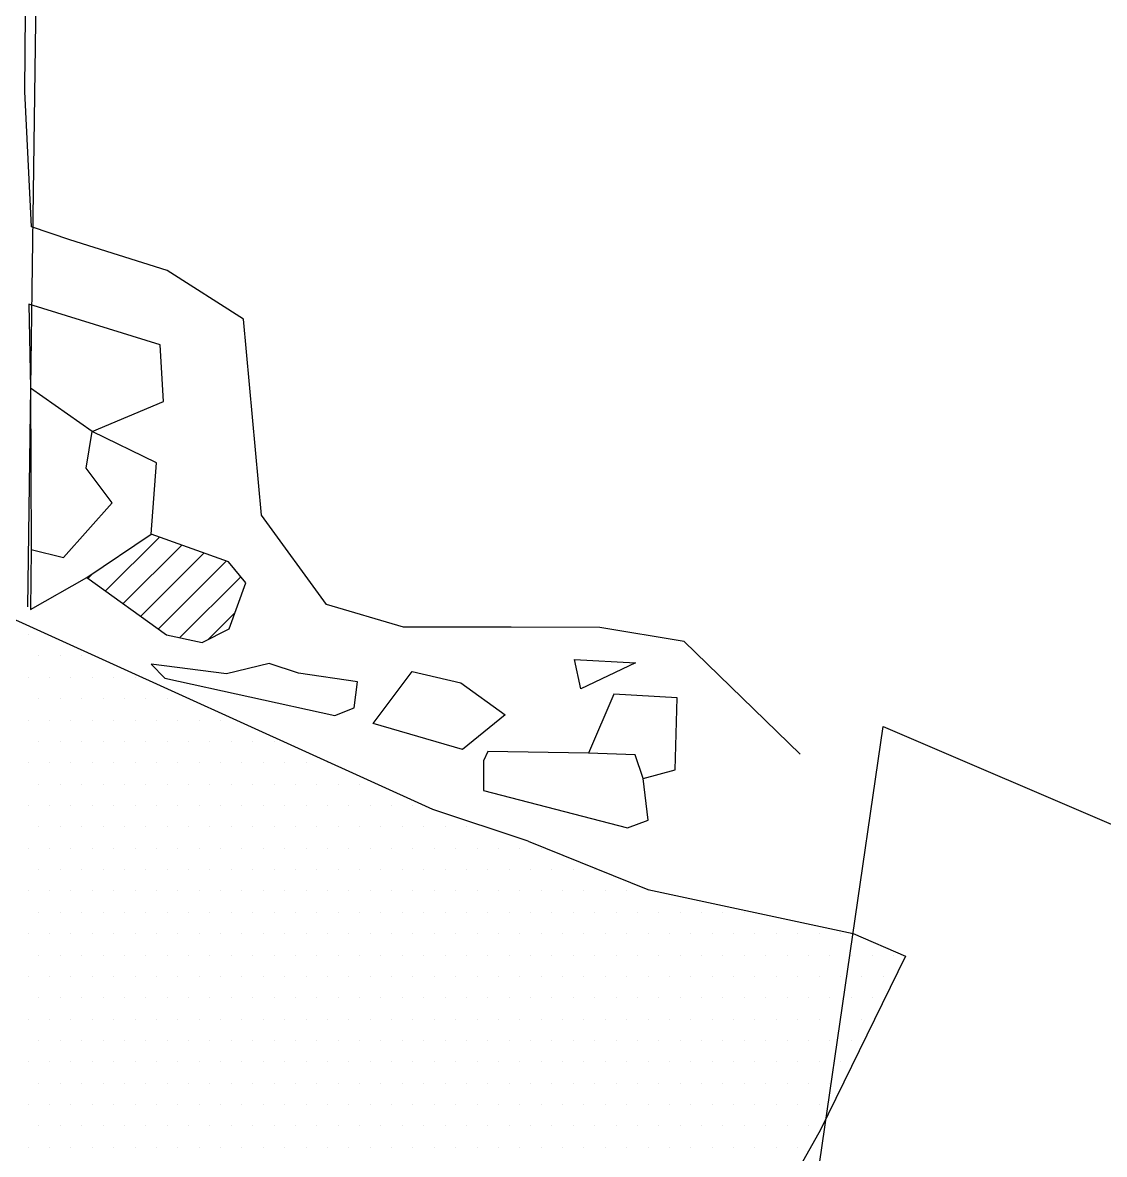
# Model space of a CAD drawing. Header units: metres. Extents: x 3.7 to 6.37, y -20.79 to -16.93.
# Drawn here: x 4.284 to 4.917, y -18.854 to -18.192 of the extents above; entities that cross this region are included whole.
import ezdxf

# ---------------------------------------------------------------- set-up
doc = ezdxf.new("R2010")
doc.units = ezdxf.units.M
doc.header["$LTSCALE"] = 25
doc.header["$MEASUREMENT"] = 0
doc.linetypes.add('STRICHPUNKTX2', pattern=[2, 1, -0.5, 0, -0.5])
doc.layers.get('0').update_dxf_attribs({"linetype": 'CONTINUOUS'})
for name, color, linetype in [('BEFUND', 1, 'CONTINUOUS'), ('FEUER', 1, 'CONTINUOUS'), ('GRABUNGSGRENZE', 3, 'STRICHPUNKTX2'), ('STEINE', 4, 'CONTINUOUS'), ('STEINESCHRAFF', 4, 'CONTINUOUS')]:
    doc.layers.add(name, color=color, linetype=linetype)

# ---------------------------------------------------------------- blocks, each defined once
blk = doc.blocks.new('*X10')
at = {"color": 0}
for p, q in [((428.75, -1855), (428.75, -1855)), ((429.375, -1856.25), (429.375, -1856.25)), ((430.625, -1856.25), (430.625, -1856.25)), ((431.875, -1856.25), (431.875, -1856.25)), ((428.75, -1857.5), (428.75, -1857.5)), ((430, -1857.5), (430, -1857.5)), ((431.25, -1857.5), (431.25, -1857.5)), ((432.5, -1857.5), (432.5, -1857.5)), ((433.75, -1857.5), (433.75, -1857.5)), ((435, -1857.5), (435, -1857.5)), ((429.375, -1858.75), (429.375, -1858.75)), ((430.625, -1858.75), (430.625, -1858.75)), ((431.875, -1858.75), (431.875, -1858.75)), ((433.125, -1858.75), (433.125, -1858.75)), ((434.375, -1858.75), (434.375, -1858.75)), ((435.625, -1858.75), (435.625, -1858.75)), ((436.875, -1858.75), (436.875, -1858.75)), ((438.125, -1858.75), (438.125, -1858.75)), ((428.75, -1860), (428.75, -1860)), ((430, -1860), (430, -1860)), ((431.25, -1860), (431.25, -1860)), ((432.5, -1860), (432.5, -1860)), ((433.75, -1860), (433.75, -1860)), ((435, -1860), (435, -1860)), ((436.25, -1860), (436.25, -1860)), ((437.5, -1860), (437.5, -1860)), ((438.75, -1860), (438.75, -1860)), ((440, -1860), (440, -1860)), ((429.375, -1861.25), (429.375, -1861.25)), ((430.625, -1861.25), (430.625, -1861.25)), ((431.875, -1861.25), (431.875, -1861.25)), ((433.125, -1861.25), (433.125, -1861.25)), ((434.375, -1861.25), (434.375, -1861.25)), ((435.625, -1861.25), (435.625, -1861.25)), ((436.875, -1861.25), (436.875, -1861.25)), ((438.125, -1861.25), (438.125, -1861.25)), ((439.375, -1861.25), (439.375, -1861.25)), ((440.625, -1861.25), (440.625, -1861.25)), ((441.875, -1861.25), (441.875, -1861.25)), ((443.125, -1861.25), (443.125, -1861.25)), ((428.75, -1862.5), (428.75, -1862.5)), ((430, -1862.5), (430, -1862.5)), ((431.25, -1862.5), (431.25, -1862.5)), ((432.5, -1862.5), (432.5, -1862.5)), ((433.75, -1862.5), (433.75, -1862.5)), ((435, -1862.5), (435, -1862.5)), ((436.25, -1862.5), (436.25, -1862.5)), ((437.5, -1862.5), (437.5, -1862.5)), ((438.75, -1862.5), (438.75, -1862.5)), ((440, -1862.5), (440, -1862.5)), ((441.25, -1862.5), (441.25, -1862.5)), ((442.5, -1862.5), (442.5, -1862.5)), ((443.75, -1862.5), (443.75, -1862.5)), ((445, -1862.5), (445, -1862.5)), ((446.25, -1862.5), (446.25, -1862.5)), ((429.375, -1863.75), (429.375, -1863.75)), ((430.625, -1863.75), (430.625, -1863.75)), ((431.875, -1863.75), (431.875, -1863.75)), ((433.125, -1863.75), (433.125, -1863.75)), ((434.375, -1863.75), (434.375, -1863.75)), ((435.625, -1863.75), (435.625, -1863.75)), ((436.875, -1863.75), (436.875, -1863.75)), ((438.125, -1863.75), (438.125, -1863.75)), ((439.375, -1863.75), (439.375, -1863.75)), ((440.625, -1863.75), (440.625, -1863.75)), ((441.875, -1863.75), (441.875, -1863.75)), ((443.125, -1863.75), (443.125, -1863.75)), ((444.375, -1863.75), (444.375, -1863.75)), ((445.625, -1863.75), (445.625, -1863.75)), ((446.875, -1863.75), (446.875, -1863.75)), ((448.125, -1863.75), (448.125, -1863.75)), ((428.75, -1865), (428.75, -1865)), ((430, -1865), (430, -1865)), ((431.25, -1865), (431.25, -1865)), ((432.5, -1865), (432.5, -1865)), ((433.75, -1865), (433.75, -1865)), ((435, -1865), (435, -1865)), ((436.25, -1865), (436.25, -1865)), ((437.5, -1865), (437.5, -1865)), ((438.75, -1865), (438.75, -1865)), ((440, -1865), (440, -1865)), ((441.25, -1865), (441.25, -1865)), ((442.5, -1865), (442.5, -1865)), ((443.75, -1865), (443.75, -1865)), ((445, -1865), (445, -1865)), ((446.25, -1865), (446.25, -1865)), ((447.5, -1865), (447.5, -1865)), ((448.75, -1865), (448.75, -1865)), ((450, -1865), (450, -1865)), ((451.25, -1865), (451.25, -1865)), ((429.375, -1866.25), (429.375, -1866.25)), ((430.625, -1866.25), (430.625, -1866.25)), ((431.875, -1866.25), (431.875, -1866.25)), ((433.125, -1866.25), (433.125, -1866.25)), ((434.375, -1866.25), (434.375, -1866.25)), ((435.625, -1866.25), (435.625, -1866.25)), ((436.875, -1866.25), (436.875, -1866.25)), ((438.125, -1866.25), (438.125, -1866.25)), ((439.375, -1866.25), (439.375, -1866.25)), ((440.625, -1866.25), (440.625, -1866.25)), ((441.875, -1866.25), (441.875, -1866.25)), ((443.125, -1866.25), (443.125, -1866.25)), ((444.375, -1866.25), (444.375, -1866.25)), ((445.625, -1866.25), (445.625, -1866.25)), ((446.875, -1866.25), (446.875, -1866.25)), ((448.125, -1866.25), (448.125, -1866.25)), ((449.375, -1866.25), (449.375, -1866.25)), ((450.625, -1866.25), (450.625, -1866.25)), ((451.875, -1866.25), (451.875, -1866.25)), ((453.125, -1866.25), (453.125, -1866.25)), ((454.375, -1866.25), (454.375, -1866.25)), ((428.75, -1867.5), (428.75, -1867.5)), ((430, -1867.5), (430, -1867.5)), ((431.25, -1867.5), (431.25, -1867.5)), ((432.5, -1867.5), (432.5, -1867.5)), ((433.75, -1867.5), (433.75, -1867.5)), ((435, -1867.5), (435, -1867.5)), ((436.25, -1867.5), (436.25, -1867.5)), ((437.5, -1867.5), (437.5, -1867.5)), ((438.75, -1867.5), (438.75, -1867.5)), ((440, -1867.5), (440, -1867.5)), ((441.25, -1867.5), (441.25, -1867.5)), ((442.5, -1867.5), (442.5, -1867.5)), ((443.75, -1867.5), (443.75, -1867.5)), ((445, -1867.5), (445, -1867.5)), ((446.25, -1867.5), (446.25, -1867.5)), ((447.5, -1867.5), (447.5, -1867.5)), ((448.75, -1867.5), (448.75, -1867.5)), ((450, -1867.5), (450, -1867.5)), ((451.25, -1867.5), (451.25, -1867.5)), ((452.5, -1867.5), (452.5, -1867.5)), ((453.75, -1867.5), (453.75, -1867.5)), ((455, -1867.5), (455, -1867.5)), ((456.25, -1867.5), (456.25, -1867.5)), ((457.5, -1867.5), (457.5, -1867.5)), ((458.75, -1867.5), (458.75, -1867.5)), ((429.375, -1868.75), (429.375, -1868.75)), ((430.625, -1868.75), (430.625, -1868.75)), ((431.875, -1868.75), (431.875, -1868.75)), ((433.125, -1868.75), (433.125, -1868.75)), ((434.375, -1868.75), (434.375, -1868.75)), ((435.625, -1868.75), (435.625, -1868.75)), ((436.875, -1868.75), (436.875, -1868.75)), ((438.125, -1868.75), (438.125, -1868.75)), ((439.375, -1868.75), (439.375, -1868.75)), ((440.625, -1868.75), (440.625, -1868.75)), ((441.875, -1868.75), (441.875, -1868.75)), ((443.125, -1868.75), (443.125, -1868.75)), ((444.375, -1868.75), (444.375, -1868.75)), ((445.625, -1868.75), (445.625, -1868.75)), ((446.875, -1868.75), (446.875, -1868.75)), ((448.125, -1868.75), (448.125, -1868.75)), ((449.375, -1868.75), (449.375, -1868.75)), ((450.625, -1868.75), (450.625, -1868.75)), ((451.875, -1868.75), (451.875, -1868.75)), ((453.125, -1868.75), (453.125, -1868.75)), ((454.375, -1868.75), (454.375, -1868.75)), ((455.625, -1868.75), (455.625, -1868.75)), ((456.875, -1868.75), (456.875, -1868.75)), ((458.125, -1868.75), (458.125, -1868.75)), ((459.375, -1868.75), (459.375, -1868.75)), ((460.625, -1868.75), (460.625, -1868.75)), ((461.875, -1868.75), (461.875, -1868.75)), ((428.75, -1870), (428.75, -1870)), ((430, -1870), (430, -1870)), ((431.25, -1870), (431.25, -1870)), ((432.5, -1870), (432.5, -1870)), ((433.75, -1870), (433.75, -1870)), ((435, -1870), (435, -1870)), ((436.25, -1870), (436.25, -1870)), ((437.5, -1870), (437.5, -1870)), ((438.75, -1870), (438.75, -1870)), ((440, -1870), (440, -1870)), ((441.25, -1870), (441.25, -1870)), ((442.5, -1870), (442.5, -1870)), ((443.75, -1870), (443.75, -1870)), ((445, -1870), (445, -1870)), ((446.25, -1870), (446.25, -1870)), ((447.5, -1870), (447.5, -1870)), ((448.75, -1870), (448.75, -1870)), ((450, -1870), (450, -1870)), ((451.25, -1870), (451.25, -1870)), ((452.5, -1870), (452.5, -1870)), ((453.75, -1870), (453.75, -1870)), ((455, -1870), (455, -1870)), ((456.25, -1870), (456.25, -1870)), ((457.5, -1870), (457.5, -1870)), ((458.75, -1870), (458.75, -1870)), ((460, -1870), (460, -1870)), ((461.25, -1870), (461.25, -1870)), ((462.5, -1870), (462.5, -1870)), ((463.75, -1870), (463.75, -1870)), ((465, -1870), (465, -1870)), ((429.375, -1871.25), (429.375, -1871.25)), ((430.625, -1871.25), (430.625, -1871.25)), ((431.875, -1871.25), (431.875, -1871.25)), ((433.125, -1871.25), (433.125, -1871.25)), ((434.375, -1871.25), (434.375, -1871.25)), ((435.625, -1871.25), (435.625, -1871.25)), ((436.875, -1871.25), (436.875, -1871.25)), ((438.125, -1871.25), (438.125, -1871.25)), ((439.375, -1871.25), (439.375, -1871.25)), ((440.625, -1871.25), (440.625, -1871.25)), ((441.875, -1871.25), (441.875, -1871.25)), ((443.125, -1871.25), (443.125, -1871.25)), ((444.375, -1871.25), (444.375, -1871.25)), ((445.625, -1871.25), (445.625, -1871.25)), ((446.875, -1871.25), (446.875, -1871.25)), ((448.125, -1871.25), (448.125, -1871.25)), ((449.375, -1871.25), (449.375, -1871.25)), ((450.625, -1871.25), (450.625, -1871.25)), ((451.875, -1871.25), (451.875, -1871.25)), ((453.125, -1871.25), (453.125, -1871.25)), ((454.375, -1871.25), (454.375, -1871.25)), ((455.625, -1871.25), (455.625, -1871.25)), ((456.875, -1871.25), (456.875, -1871.25)), ((458.125, -1871.25), (458.125, -1871.25)), ((459.375, -1871.25), (459.375, -1871.25)), ((460.625, -1871.25), (460.625, -1871.25)), ((461.875, -1871.25), (461.875, -1871.25)), ((463.125, -1871.25), (463.125, -1871.25)), ((464.375, -1871.25), (464.375, -1871.25)), ((465.625, -1871.25), (465.625, -1871.25)), ((466.875, -1871.25), (466.875, -1871.25)), ((468.125, -1871.25), (468.125, -1871.25)), ((469.375, -1871.25), (469.375, -1871.25)), ((470.625, -1871.25), (470.625, -1871.25)), ((428.75, -1872.5), (428.75, -1872.5)), ((430, -1872.5), (430, -1872.5)), ((431.25, -1872.5), (431.25, -1872.5)), ((432.5, -1872.5), (432.5, -1872.5)), ((433.75, -1872.5), (433.75, -1872.5)), ((435, -1872.5), (435, -1872.5)), ((436.25, -1872.5), (436.25, -1872.5)), ((437.5, -1872.5), (437.5, -1872.5)), ((438.75, -1872.5), (438.75, -1872.5)), ((440, -1872.5), (440, -1872.5)), ((441.25, -1872.5), (441.25, -1872.5)), ((442.5, -1872.5), (442.5, -1872.5)), ((443.75, -1872.5), (443.75, -1872.5)), ((445, -1872.5), (445, -1872.5)), ((446.25, -1872.5), (446.25, -1872.5)), ((447.5, -1872.5), (447.5, -1872.5)), ((448.75, -1872.5), (448.75, -1872.5)), ((450, -1872.5), (450, -1872.5)), ((451.25, -1872.5), (451.25, -1872.5)), ((452.5, -1872.5), (452.5, -1872.5)), ((453.75, -1872.5), (453.75, -1872.5)), ((455, -1872.5), (455, -1872.5)), ((456.25, -1872.5), (456.25, -1872.5)), ((457.5, -1872.5), (457.5, -1872.5)), ((458.75, -1872.5), (458.75, -1872.5)), ((460, -1872.5), (460, -1872.5)), ((461.25, -1872.5), (461.25, -1872.5)), ((462.5, -1872.5), (462.5, -1872.5)), ((463.75, -1872.5), (463.75, -1872.5)), ((465, -1872.5), (465, -1872.5)), ((466.25, -1872.5), (466.25, -1872.5)), ((467.5, -1872.5), (467.5, -1872.5)), ((468.75, -1872.5), (468.75, -1872.5)), ((470, -1872.5), (470, -1872.5)), ((471.25, -1872.5), (471.25, -1872.5)), ((472.5, -1872.5), (472.5, -1872.5)), ((473.75, -1872.5), (473.75, -1872.5)), ((475, -1872.5), (475, -1872.5)), ((476.25, -1872.5), (476.25, -1872.5)), ((429.375, -1873.75), (429.375, -1873.75)), ((430.625, -1873.75), (430.625, -1873.75)), ((431.875, -1873.75), (431.875, -1873.75)), ((433.125, -1873.75), (433.125, -1873.75)), ((434.375, -1873.75), (434.375, -1873.75)), ((435.625, -1873.75), (435.625, -1873.75)), ((436.875, -1873.75), (436.875, -1873.75)), ((438.125, -1873.75), (438.125, -1873.75)), ((439.375, -1873.75), (439.375, -1873.75)), ((440.625, -1873.75), (440.625, -1873.75)), ((441.875, -1873.75), (441.875, -1873.75)), ((443.125, -1873.75), (443.125, -1873.75)), ((444.375, -1873.75), (444.375, -1873.75)), ((445.625, -1873.75), (445.625, -1873.75)), ((446.875, -1873.75), (446.875, -1873.75)), ((448.125, -1873.75), (448.125, -1873.75)), ((449.375, -1873.75), (449.375, -1873.75)), ((450.625, -1873.75), (450.625, -1873.75)), ((451.875, -1873.75), (451.875, -1873.75)), ((453.125, -1873.75), (453.125, -1873.75)), ((454.375, -1873.75), (454.375, -1873.75)), ((455.625, -1873.75), (455.625, -1873.75)), ((456.875, -1873.75), (456.875, -1873.75)), ((458.125, -1873.75), (458.125, -1873.75)), ((459.375, -1873.75), (459.375, -1873.75)), ((460.625, -1873.75), (460.625, -1873.75)), ((461.875, -1873.75), (461.875, -1873.75)), ((463.125, -1873.75), (463.125, -1873.75)), ((464.375, -1873.75), (464.375, -1873.75)), ((465.625, -1873.75), (465.625, -1873.75)), ((466.875, -1873.75), (466.875, -1873.75)), ((468.125, -1873.75), (468.125, -1873.75)), ((469.375, -1873.75), (469.375, -1873.75)), ((470.625, -1873.75), (470.625, -1873.75)), ((471.875, -1873.75), (471.875, -1873.75)), ((473.125, -1873.75), (473.125, -1873.75)), ((474.375, -1873.75), (474.375, -1873.75)), ((475.625, -1873.75), (475.625, -1873.75)), ((476.875, -1873.75), (476.875, -1873.75)), ((478.125, -1873.75), (478.125, -1873.75)), ((479.375, -1873.75), (479.375, -1873.75)), ((428.75, -1875), (428.75, -1875)), ((430, -1875), (430, -1875)), ((431.25, -1875), (431.25, -1875)), ((432.5, -1875), (432.5, -1875)), ((433.75, -1875), (433.75, -1875)), ((435, -1875), (435, -1875)), ((436.25, -1875), (436.25, -1875)), ((437.5, -1875), (437.5, -1875)), ((438.75, -1875), (438.75, -1875)), ((440, -1875), (440, -1875)), ((441.25, -1875), (441.25, -1875)), ((442.5, -1875), (442.5, -1875)), ((443.75, -1875), (443.75, -1875)), ((445, -1875), (445, -1875)), ((446.25, -1875), (446.25, -1875)), ((447.5, -1875), (447.5, -1875)), ((448.75, -1875), (448.75, -1875)), ((450, -1875), (450, -1875)), ((451.25, -1875), (451.25, -1875)), ((452.5, -1875), (452.5, -1875)), ((453.75, -1875), (453.75, -1875)), ((455, -1875), (455, -1875)), ((456.25, -1875), (456.25, -1875)), ((457.5, -1875), (457.5, -1875)), ((458.75, -1875), (458.75, -1875)), ((460, -1875), (460, -1875)), ((461.25, -1875), (461.25, -1875)), ((462.5, -1875), (462.5, -1875)), ((463.75, -1875), (463.75, -1875)), ((465, -1875), (465, -1875)), ((466.25, -1875), (466.25, -1875)), ((467.5, -1875), (467.5, -1875)), ((468.75, -1875), (468.75, -1875)), ((470, -1875), (470, -1875)), ((471.25, -1875), (471.25, -1875)), ((472.5, -1875), (472.5, -1875)), ((473.75, -1875), (473.75, -1875)), ((475, -1875), (475, -1875)), ((476.25, -1875), (476.25, -1875)), ((477.5, -1875), (477.5, -1875)), ((478.75, -1875), (478.75, -1875)), ((429.375, -1876.25), (429.375, -1876.25)), ((430.625, -1876.25), (430.625, -1876.25)), ((431.875, -1876.25), (431.875, -1876.25)), ((433.125, -1876.25), (433.125, -1876.25)), ((434.375, -1876.25), (434.375, -1876.25)), ((435.625, -1876.25), (435.625, -1876.25)), ((436.875, -1876.25), (436.875, -1876.25)), ((438.125, -1876.25), (438.125, -1876.25)), ((439.375, -1876.25), (439.375, -1876.25)), ((440.625, -1876.25), (440.625, -1876.25)), ((441.875, -1876.25), (441.875, -1876.25)), ((443.125, -1876.25), (443.125, -1876.25)), ((444.375, -1876.25), (444.375, -1876.25)), ((445.625, -1876.25), (445.625, -1876.25)), ((446.875, -1876.25), (446.875, -1876.25)), ((448.125, -1876.25), (448.125, -1876.25)), ((449.375, -1876.25), (449.375, -1876.25)), ((450.625, -1876.25), (450.625, -1876.25)), ((451.875, -1876.25), (451.875, -1876.25)), ((453.125, -1876.25), (453.125, -1876.25)), ((454.375, -1876.25), (454.375, -1876.25)), ((455.625, -1876.25), (455.625, -1876.25)), ((456.875, -1876.25), (456.875, -1876.25)), ((458.125, -1876.25), (458.125, -1876.25)), ((459.375, -1876.25), (459.375, -1876.25)), ((460.625, -1876.25), (460.625, -1876.25)), ((461.875, -1876.25), (461.875, -1876.25)), ((463.125, -1876.25), (463.125, -1876.25)), ((464.375, -1876.25), (464.375, -1876.25)), ((465.625, -1876.25), (465.625, -1876.25)), ((466.875, -1876.25), (466.875, -1876.25)), ((468.125, -1876.25), (468.125, -1876.25)), ((469.375, -1876.25), (469.375, -1876.25)), ((470.625, -1876.25), (470.625, -1876.25)), ((471.875, -1876.25), (471.875, -1876.25)), ((473.125, -1876.25), (473.125, -1876.25)), ((474.375, -1876.25), (474.375, -1876.25)), ((475.625, -1876.25), (475.625, -1876.25)), ((476.875, -1876.25), (476.875, -1876.25)), ((478.125, -1876.25), (478.125, -1876.25)), ((428.75, -1877.5), (428.75, -1877.5)), ((430, -1877.5), (430, -1877.5)), ((431.25, -1877.5), (431.25, -1877.5)), ((432.5, -1877.5), (432.5, -1877.5)), ((433.75, -1877.5), (433.75, -1877.5)), ((435, -1877.5), (435, -1877.5)), ((436.25, -1877.5), (436.25, -1877.5)), ((437.5, -1877.5), (437.5, -1877.5)), ((438.75, -1877.5), (438.75, -1877.5)), ((440, -1877.5), (440, -1877.5)), ((441.25, -1877.5), (441.25, -1877.5)), ((442.5, -1877.5), (442.5, -1877.5)), ((443.75, -1877.5), (443.75, -1877.5)), ((445, -1877.5), (445, -1877.5)), ((446.25, -1877.5), (446.25, -1877.5)), ((447.5, -1877.5), (447.5, -1877.5)), ((448.75, -1877.5), (448.75, -1877.5)), ((450, -1877.5), (450, -1877.5)), ((451.25, -1877.5), (451.25, -1877.5)), ((452.5, -1877.5), (452.5, -1877.5)), ((453.75, -1877.5), (453.75, -1877.5)), ((455, -1877.5), (455, -1877.5)), ((456.25, -1877.5), (456.25, -1877.5)), ((457.5, -1877.5), (457.5, -1877.5)), ((458.75, -1877.5), (458.75, -1877.5)), ((460, -1877.5), (460, -1877.5)), ((461.25, -1877.5), (461.25, -1877.5)), ((462.5, -1877.5), (462.5, -1877.5)), ((463.75, -1877.5), (463.75, -1877.5)), ((465, -1877.5), (465, -1877.5)), ((466.25, -1877.5), (466.25, -1877.5)), ((467.5, -1877.5), (467.5, -1877.5)), ((468.75, -1877.5), (468.75, -1877.5)), ((470, -1877.5), (470, -1877.5)), ((471.25, -1877.5), (471.25, -1877.5)), ((472.5, -1877.5), (472.5, -1877.5)), ((473.75, -1877.5), (473.75, -1877.5)), ((475, -1877.5), (475, -1877.5)), ((476.25, -1877.5), (476.25, -1877.5)), ((477.5, -1877.5), (477.5, -1877.5)), ((429.375, -1878.75), (429.375, -1878.75)), ((430.625, -1878.75), (430.625, -1878.75)), ((431.875, -1878.75), (431.875, -1878.75)), ((433.125, -1878.75), (433.125, -1878.75)), ((434.375, -1878.75), (434.375, -1878.75)), ((435.625, -1878.75), (435.625, -1878.75)), ((436.875, -1878.75), (436.875, -1878.75)), ((438.125, -1878.75), (438.125, -1878.75)), ((439.375, -1878.75), (439.375, -1878.75)), ((440.625, -1878.75), (440.625, -1878.75)), ((441.875, -1878.75), (441.875, -1878.75)), ((443.125, -1878.75), (443.125, -1878.75)), ((444.375, -1878.75), (444.375, -1878.75)), ((445.625, -1878.75), (445.625, -1878.75)), ((446.875, -1878.75), (446.875, -1878.75)), ((448.125, -1878.75), (448.125, -1878.75)), ((449.375, -1878.75), (449.375, -1878.75)), ((450.625, -1878.75), (450.625, -1878.75)), ((451.875, -1878.75), (451.875, -1878.75)), ((453.125, -1878.75), (453.125, -1878.75)), ((454.375, -1878.75), (454.375, -1878.75)), ((455.625, -1878.75), (455.625, -1878.75)), ((456.875, -1878.75), (456.875, -1878.75)), ((458.125, -1878.75), (458.125, -1878.75)), ((459.375, -1878.75), (459.375, -1878.75)), ((460.625, -1878.75), (460.625, -1878.75)), ((461.875, -1878.75), (461.875, -1878.75)), ((463.125, -1878.75), (463.125, -1878.75)), ((464.375, -1878.75), (464.375, -1878.75)), ((465.625, -1878.75), (465.625, -1878.75)), ((466.875, -1878.75), (466.875, -1878.75)), ((468.125, -1878.75), (468.125, -1878.75)), ((469.375, -1878.75), (469.375, -1878.75)), ((470.625, -1878.75), (470.625, -1878.75)), ((471.875, -1878.75), (471.875, -1878.75)), ((473.125, -1878.75), (473.125, -1878.75)), ((474.375, -1878.75), (474.375, -1878.75)), ((475.625, -1878.75), (475.625, -1878.75)), ((476.875, -1878.75), (476.875, -1878.75)), ((428.75, -1880), (428.75, -1880)), ((430, -1880), (430, -1880)), ((431.25, -1880), (431.25, -1880)), ((432.5, -1880), (432.5, -1880)), ((433.75, -1880), (433.75, -1880)), ((435, -1880), (435, -1880)), ((436.25, -1880), (436.25, -1880)), ((437.5, -1880), (437.5, -1880)), ((438.75, -1880), (438.75, -1880)), ((440, -1880), (440, -1880)), ((441.25, -1880), (441.25, -1880)), ((442.5, -1880), (442.5, -1880)), ((443.75, -1880), (443.75, -1880)), ((445, -1880), (445, -1880)), ((446.25, -1880), (446.25, -1880)), ((447.5, -1880), (447.5, -1880)), ((448.75, -1880), (448.75, -1880)), ((450, -1880), (450, -1880)), ((451.25, -1880), (451.25, -1880)), ((452.5, -1880), (452.5, -1880)), ((453.75, -1880), (453.75, -1880)), ((455, -1880), (455, -1880)), ((456.25, -1880), (456.25, -1880)), ((457.5, -1880), (457.5, -1880)), ((458.75, -1880), (458.75, -1880)), ((460, -1880), (460, -1880)), ((461.25, -1880), (461.25, -1880)), ((462.5, -1880), (462.5, -1880)), ((463.75, -1880), (463.75, -1880)), ((465, -1880), (465, -1880)), ((466.25, -1880), (466.25, -1880)), ((467.5, -1880), (467.5, -1880)), ((468.75, -1880), (468.75, -1880)), ((470, -1880), (470, -1880)), ((471.25, -1880), (471.25, -1880)), ((472.5, -1880), (472.5, -1880)), ((473.75, -1880), (473.75, -1880)), ((475, -1880), (475, -1880)), ((476.25, -1880), (476.25, -1880)), ((429.375, -1881.25), (429.375, -1881.25)), ((430.625, -1881.25), (430.625, -1881.25)), ((431.875, -1881.25), (431.875, -1881.25)), ((433.125, -1881.25), (433.125, -1881.25)), ((434.375, -1881.25), (434.375, -1881.25)), ((435.625, -1881.25), (435.625, -1881.25)), ((436.875, -1881.25), (436.875, -1881.25)), ((438.125, -1881.25), (438.125, -1881.25)), ((439.375, -1881.25), (439.375, -1881.25)), ((440.625, -1881.25), (440.625, -1881.25)), ((441.875, -1881.25), (441.875, -1881.25)), ((443.125, -1881.25), (443.125, -1881.25)), ((444.375, -1881.25), (444.375, -1881.25)), ((445.625, -1881.25), (445.625, -1881.25)), ((446.875, -1881.25), (446.875, -1881.25)), ((448.125, -1881.25), (448.125, -1881.25)), ((449.375, -1881.25), (449.375, -1881.25)), ((450.625, -1881.25), (450.625, -1881.25)), ((451.875, -1881.25), (451.875, -1881.25)), ((453.125, -1881.25), (453.125, -1881.25)), ((454.375, -1881.25), (454.375, -1881.25)), ((455.625, -1881.25), (455.625, -1881.25)), ((456.875, -1881.25), (456.875, -1881.25)), ((458.125, -1881.25), (458.125, -1881.25)), ((459.375, -1881.25), (459.375, -1881.25)), ((460.625, -1881.25), (460.625, -1881.25)), ((461.875, -1881.25), (461.875, -1881.25)), ((463.125, -1881.25), (463.125, -1881.25)), ((464.375, -1881.25), (464.375, -1881.25)), ((465.625, -1881.25), (465.625, -1881.25)), ((466.875, -1881.25), (466.875, -1881.25)), ((468.125, -1881.25), (468.125, -1881.25)), ((469.375, -1881.25), (469.375, -1881.25)), ((470.625, -1881.25), (470.625, -1881.25)), ((471.875, -1881.25), (471.875, -1881.25)), ((473.125, -1881.25), (473.125, -1881.25)), ((474.375, -1881.25), (474.375, -1881.25)), ((475.625, -1881.25), (475.625, -1881.25)), ((428.75, -1882.5), (428.75, -1882.5)), ((430, -1882.5), (430, -1882.5)), ((431.25, -1882.5), (431.25, -1882.5)), ((432.5, -1882.5), (432.5, -1882.5)), ((433.75, -1882.5), (433.75, -1882.5)), ((435, -1882.5), (435, -1882.5)), ((436.25, -1882.5), (436.25, -1882.5)), ((437.5, -1882.5), (437.5, -1882.5)), ((438.75, -1882.5), (438.75, -1882.5)), ((440, -1882.5), (440, -1882.5)), ((441.25, -1882.5), (441.25, -1882.5)), ((442.5, -1882.5), (442.5, -1882.5)), ((443.75, -1882.5), (443.75, -1882.5)), ((445, -1882.5), (445, -1882.5)), ((446.25, -1882.5), (446.25, -1882.5)), ((447.5, -1882.5), (447.5, -1882.5)), ((448.75, -1882.5), (448.75, -1882.5)), ((450, -1882.5), (450, -1882.5)), ((451.25, -1882.5), (451.25, -1882.5)), ((452.5, -1882.5), (452.5, -1882.5)), ((453.75, -1882.5), (453.75, -1882.5)), ((455, -1882.5), (455, -1882.5)), ((456.25, -1882.5), (456.25, -1882.5)), ((457.5, -1882.5), (457.5, -1882.5)), ((458.75, -1882.5), (458.75, -1882.5)), ((460, -1882.5), (460, -1882.5)), ((461.25, -1882.5), (461.25, -1882.5)), ((462.5, -1882.5), (462.5, -1882.5)), ((463.75, -1882.5), (463.75, -1882.5)), ((465, -1882.5), (465, -1882.5)), ((466.25, -1882.5), (466.25, -1882.5)), ((467.5, -1882.5), (467.5, -1882.5)), ((468.75, -1882.5), (468.75, -1882.5)), ((470, -1882.5), (470, -1882.5)), ((471.25, -1882.5), (471.25, -1882.5)), ((472.5, -1882.5), (472.5, -1882.5)), ((473.75, -1882.5), (473.75, -1882.5)), ((475, -1882.5), (475, -1882.5)), ((429.375, -1883.75), (429.375, -1883.75)), ((430.625, -1883.75), (430.625, -1883.75)), ((431.875, -1883.75), (431.875, -1883.75)), ((433.125, -1883.75), (433.125, -1883.75)), ((434.375, -1883.75), (434.375, -1883.75)), ((435.625, -1883.75), (435.625, -1883.75)), ((436.875, -1883.75), (436.875, -1883.75)), ((438.125, -1883.75), (438.125, -1883.75)), ((439.375, -1883.75), (439.375, -1883.75)), ((440.625, -1883.75), (440.625, -1883.75)), ((441.875, -1883.75), (441.875, -1883.75)), ((443.125, -1883.75), (443.125, -1883.75)), ((444.375, -1883.75), (444.375, -1883.75)), ((445.625, -1883.75), (445.625, -1883.75)), ((446.875, -1883.75), (446.875, -1883.75)), ((448.125, -1883.75), (448.125, -1883.75)), ((449.375, -1883.75), (449.375, -1883.75)), ((450.625, -1883.75), (450.625, -1883.75)), ((451.875, -1883.75), (451.875, -1883.75)), ((453.125, -1883.75), (453.125, -1883.75)), ((454.375, -1883.75), (454.375, -1883.75)), ((455.625, -1883.75), (455.625, -1883.75)), ((456.875, -1883.75), (456.875, -1883.75)), ((458.125, -1883.75), (458.125, -1883.75)), ((459.375, -1883.75), (459.375, -1883.75)), ((460.625, -1883.75), (460.625, -1883.75)), ((461.875, -1883.75), (461.875, -1883.75)), ((463.125, -1883.75), (463.125, -1883.75)), ((464.375, -1883.75), (464.375, -1883.75)), ((465.625, -1883.75), (465.625, -1883.75)), ((466.875, -1883.75), (466.875, -1883.75)), ((468.125, -1883.75), (468.125, -1883.75)), ((469.375, -1883.75), (469.375, -1883.75)), ((470.625, -1883.75), (470.625, -1883.75)), ((471.875, -1883.75), (471.875, -1883.75)), ((473.125, -1883.75), (473.125, -1883.75)), ((474.375, -1883.75), (474.375, -1883.75)), ((428.75, -1885), (428.75, -1885)), ((430, -1885), (430, -1885)), ((431.25, -1885), (431.25, -1885)), ((432.5, -1885), (432.5, -1885)), ((433.75, -1885), (433.75, -1885)), ((435, -1885), (435, -1885)), ((436.25, -1885), (436.25, -1885)), ((437.5, -1885), (437.5, -1885)), ((438.75, -1885), (438.75, -1885)), ((440, -1885), (440, -1885)), ((441.25, -1885), (441.25, -1885)), ((442.5, -1885), (442.5, -1885)), ((443.75, -1885), (443.75, -1885)), ((445, -1885), (445, -1885)), ((446.25, -1885), (446.25, -1885)), ((447.5, -1885), (447.5, -1885)), ((448.75, -1885), (448.75, -1885)), ((450, -1885), (450, -1885)), ((451.25, -1885), (451.25, -1885)), ((452.5, -1885), (452.5, -1885)), ((453.75, -1885), (453.75, -1885)), ((455, -1885), (455, -1885)), ((456.25, -1885), (456.25, -1885)), ((457.5, -1885), (457.5, -1885)), ((458.75, -1885), (458.75, -1885)), ((460, -1885), (460, -1885)), ((461.25, -1885), (461.25, -1885)), ((462.5, -1885), (462.5, -1885)), ((463.75, -1885), (463.75, -1885)), ((465, -1885), (465, -1885)), ((466.25, -1885), (466.25, -1885)), ((467.5, -1885), (467.5, -1885)), ((468.75, -1885), (468.75, -1885)), ((470, -1885), (470, -1885)), ((471.25, -1885), (471.25, -1885)), ((472.5, -1885), (472.5, -1885)), ((473.75, -1885), (473.75, -1885))]:
    blk.add_line(p, q, dxfattribs=at)
blk = doc.blocks.new('*X11')
at = {"color": 0}
for p, q in [((433.278, -1852.445), (436.426, -1849.297)), ((434.306, -1853.184), (437.725, -1849.766)), ((435.335, -1853.924), (439.024, -1850.234)), ((436.363, -1854.663), (440.323, -1850.703)), ((432.249, -1851.705), (432.543, -1851.412)), ((437.614, -1855.18), (441.176, -1851.617)), ((439.265, -1855.297), (440.84, -1853.722))]:
    blk.add_line(p, q, dxfattribs=at)

msp = doc.modelspace()

# ---------------------------------------------------------------- linework, layer by layer
at = {"layer": 'BEFUND'}
for points in [[(4.31186, -18.31909), (4.28953, -18.31145), (4.28555, -18.23226), (4.28902, -17.81755), (4.25552, -17.80838), (4.2251, -17.77383), (4.19974, -17.76061), (4.15152, -17.75142), (4.11295, -17.74022), (4.10336, -17.68894), (4.06939, -17.65439), (4.04199, -17.63761), (3.99072, -17.64009), (3.96331, -17.63854), (3.94095, -17.66898), (3.88155, -17.67958)], [(4.73896, -18.62003), (4.67101, -18.55397), (4.62178, -18.5458), (4.57, -18.54575), (4.50706, -18.54568), (4.46189, -18.53244), (4.42388, -18.48012), (4.41333, -18.36539), (4.36869, -18.33692), (4.31186, -18.31909)]]:
    msp.add_lwpolyline(points, dxfattribs=at)
at = {"layer": 'GRABUNGSGRENZE'}
msp.add_lwpolyline([(4.28727, -18.53379), (4.30373, -17.32315), (4.38368, -17.07349), (4.3823, -16.93187)], dxfattribs=at)
at = {"layer": 'GRABUNGSGRENZE', "flags": 128}
msp.add_lwpolyline([(5.86653, -19.71835), (5.23269, -19.41183), (4.70904, -19.14017), (4.74354, -18.90564), (4.78752, -18.60381), (6.13306, -19.18044), (5.86653, -19.71835)], dxfattribs=at)
at = {"layer": 'STEINE'}
for points in [[(4.57988, -18.67083), (4.52421, -18.6523), (4.26291, -18.53376), (4.21471, -18.50529), (4.10411, -18.45086), (4.08739, -18.42191), (4.02043, -18.37768), (3.99708, -18.37664), (3.98339, -18.3619), (3.92913, -18.31261), (3.92559, -18.29738), (3.78406, -18.20434)], [(4.32494, -18.43129), (4.36658, -18.41356), (4.36459, -18.38057), (4.28796, -18.35663), (4.28893, -18.40587), (4.28934, -18.50029), (4.2888, -18.53531)], [(4.28934, -18.50029), (4.30812, -18.50487), (4.33657, -18.47292), (4.32137, -18.4526), (4.32494, -18.43129), (4.28893, -18.40587)], [(4.2888, -18.53531), (4.32181, -18.51656), (4.3594, -18.49122), (4.36249, -18.4496), (4.32494, -18.43129)], [(4.32181, -18.51656), (4.36847, -18.55011), (4.38928, -18.5547), (4.40503, -18.5466), (4.4147, -18.5197), (4.40456, -18.50751), (4.3594, -18.49122)], [(4.61057, -18.58183), (4.60704, -18.56457), (4.64257, -18.56663), (4.61057, -18.58183)], [(4.42836, -18.56692), (4.40348, -18.57299), (4.35932, -18.56736), (4.36743, -18.57549), (4.4669, -18.59742), (4.47808, -18.59286), (4.48012, -18.57764), (4.44561, -18.57252), (4.42836, -18.56692)], [(4.48923, -18.60201), (4.51211, -18.57158), (4.54053, -18.5782), (4.56639, -18.59701), (4.5415, -18.61729), (4.48923, -18.60201)], [(4.64707, -18.63415), (4.66585, -18.62909), (4.66691, -18.58696), (4.62986, -18.58489), (4.6151, -18.6194)], [(4.55368, -18.6239), (4.55366, -18.64116), (4.6379, -18.66307), (4.65009, -18.65852), (4.64707, -18.63415), (4.64251, -18.62044), (4.6151, -18.6194), (4.55622, -18.61832), (4.55368, -18.6239)], [(4.57988, -18.67083), (4.64983, -18.69908), (4.76985, -18.72487), (4.80049, -18.73822), (4.75071, -18.83981), (4.61942, -19.07357), (4.60303, -19.09142), (4.60247, -19.11748), (4.59171, -19.13023), (4.50089, -19.0672), (4.3, -19.025)]]:
    msp.add_lwpolyline(points, dxfattribs=at)

# ---------------------------------------------------------------- block references
at = {"layer": 'FEUER', "xscale": 0.01, "yscale": 0.01, "zscale": 0.01}
msp.add_blockref('*X11', (0, 0), dxfattribs=at)
at = {"layer": 'STEINESCHRAFF', "xscale": 0.01, "yscale": 0.01, "zscale": 0.01}
msp.add_blockref('*X10', (0, 0), dxfattribs=at)

doc.saveas('drawing.dxf')
